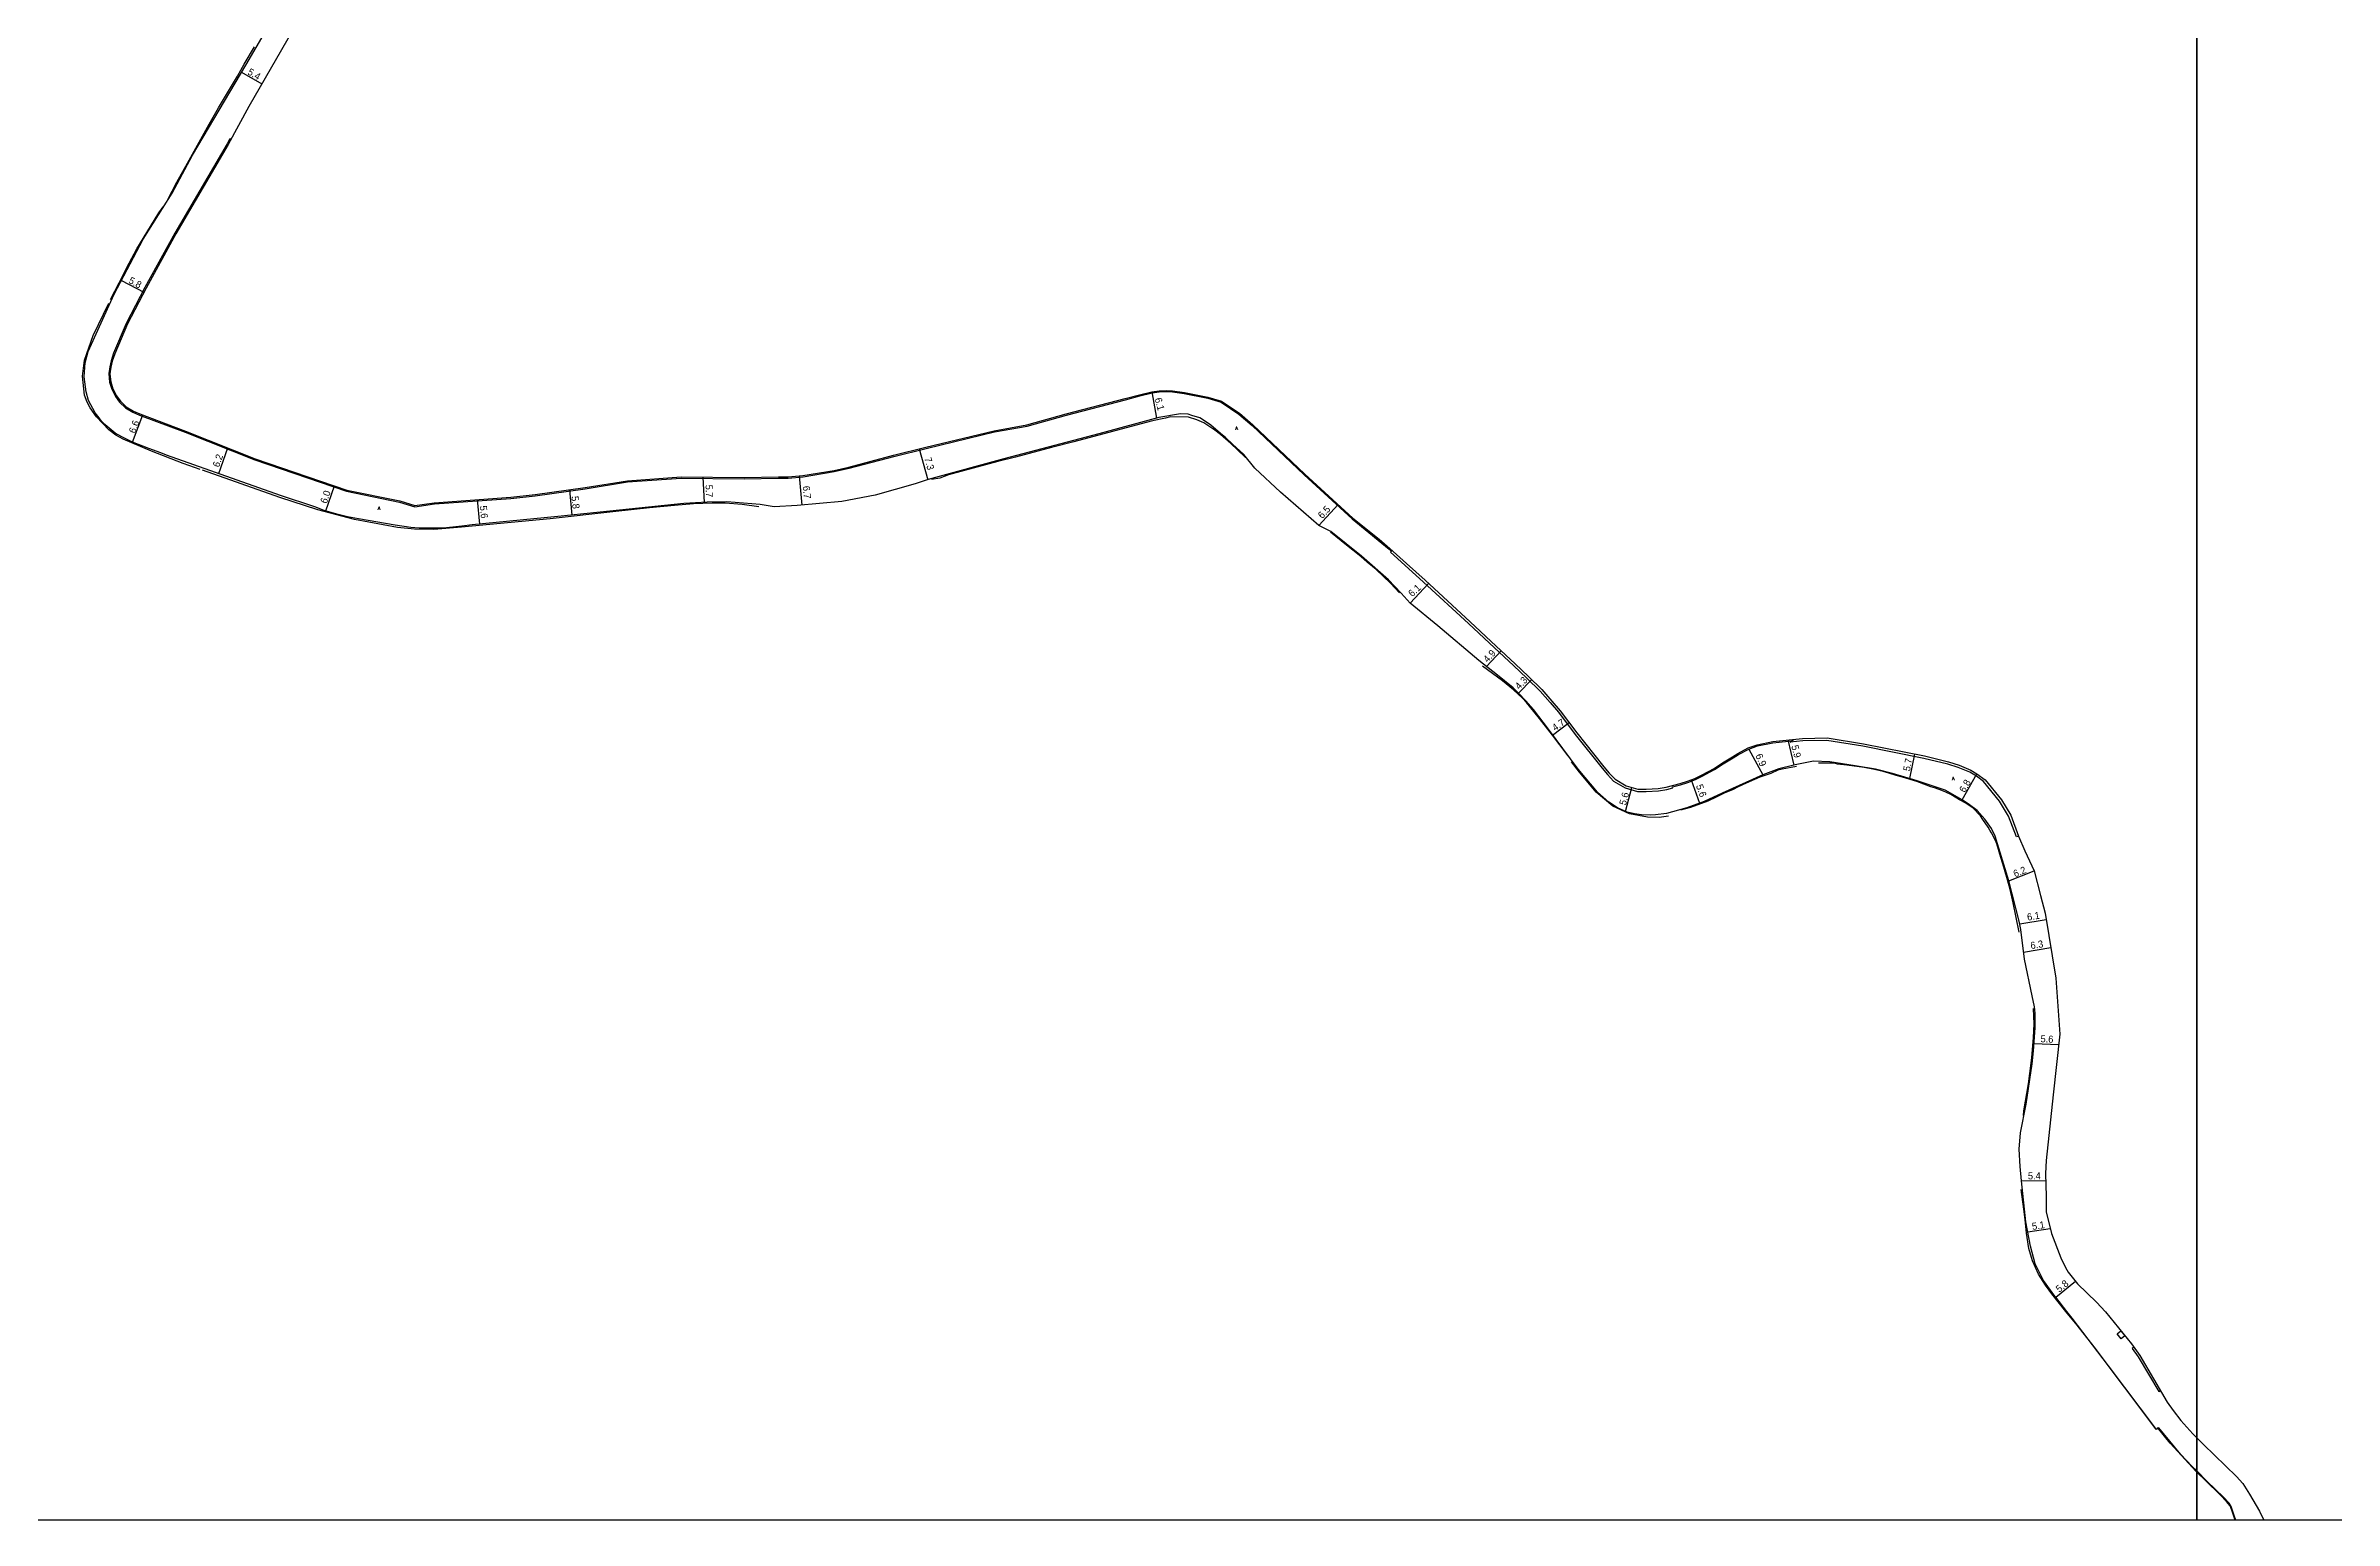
# Model space of a CAD drawing. Header units: metres. Extents: x -29600 to -28000, y -75000 to -73800.
# Drawn here: x -29288 to -28769, y -75000 to -74665 of the extents above; entities that cross this region are included whole.
import ezdxf

# ---------------------------------------------------------------- set-up
doc = ezdxf.new("R2010")
doc.units = ezdxf.units.M
doc.header["$LTSCALE"] = 2.5
for name, color, linetype in [('側溝・桝', 7, 'Continuous'), ('図郭', 7, 'Continuous'), ('幅員', 7, 'Continuous'), ('歩道・分離帯・安全施設', 7, 'Continuous'), ('舗装', 7, 'Continuous'), ('道路', 7, 'Continuous')]:
    doc.layers.add(name, color=color, linetype=linetype)
doc.styles.get("Standard").update_dxf_attribs({"font": ''})
doc.styles.add('YOKO_DECO', font='txt.shx', dxfattribs={"bigfont": 'extfont.shx'})
doc.styles.get('Standard').set_extended_font_data('@MS PGothic')

msp = doc.modelspace()

# ---------------------------------------------------------------- linework, layer by layer
at = {"layer": '側溝・桝'}
for points in [[(-29246.07, -74686.63), (-29246.31, -74686.5), (-29246.93, -74687.61), (-29258.78, -74707.9), (-29265.54, -74720.25), (-29269.79, -74728.39), (-29272.67, -74735.15), (-29273.24, -74736.86), (-29273.53, -74738.24), (-29273.76, -74739.77), (-29273.56, -74741.69), (-29273.07, -74743.33), (-29272.22, -74744.99), (-29271.3, -74746.22), (-29269.96, -74747.5), (-29268.3, -74748.55), (-29266.79, -74749.16), (-29256.44, -74753.08), (-29240.63, -74759.36), (-29219.79, -74766.46), (-29207.81, -74768.93), (-29204.34, -74769.98), (-29199.88, -74769.34), (-29182.53, -74768.1), (-29177.01, -74767.47), (-29165.65, -74765.91), (-29156.05, -74764.35), (-29143.86, -74763.49), (-29129.61, -74763.62), (-29121.77, -74763.5), (-29119.6, -74763.48), (-29116.23, -74763.2), (-29109.14, -74762), (-29105.78, -74761.24), (-29095.64, -74758.58), (-29088.3, -74756.75), (-29072.77, -74753), (-29065.38, -74751.67), (-29056.43, -74749.17), (-29043.03, -74745.71), (-29039.79, -74744.84), (-29037, -74744.16), (-29035.42, -74743.92), (-29033.71, -74743.86), (-29032.41, -74743.93), (-29029.74, -74744.31), (-29024.41, -74745.35), (-29021.36, -74746.28), (-29017.37, -74748.97), (-29014.32, -74751.56), (-29002.52, -74762.76), (-28991.65, -74772.76), (-28985.71, -74777.53), (-28983.25, -74779.64), (-28982.73, -74780.11), (-28982.9, -74780.29), (-28979.69, -74783.25), (-28975.4, -74787.07), (-28965.23, -74796.49), (-28959.29, -74802.01), (-28954.98, -74806.01), (-28951.99, -74808.87), (-28948.98, -74811.82), (-28946.69, -74814.41), (-28944.8, -74816.62), (-28941.04, -74821.64), (-28934.92, -74829.34), (-28933.68, -74830.76), (-28932.31, -74832.24), (-28929.66, -74833.81), (-28926.86, -74834.58), (-28924.89, -74834.6), (-28922.1, -74834.42), (-28920.24, -74834.12), (-28918.86, -74833.77), (-28918.92, -74833.53), (-28917.1, -74833.07), (-28915.42, -74832.56), (-28913.74, -74831.92), (-28912.21, -74831.13), (-28909.37, -74829.6), (-28907.43, -74828.33), (-28905.16, -74826.96), (-28903.96, -74826.23), (-28901.63, -74824.98), (-28899.68, -74824.26), (-28896.16, -74823.55), (-28891.84, -74823.09)], [(-28840.39, -74844.72), (-28840.9, -74844.93), (-28842.68, -74840.22), (-28844.74, -74836.78), (-28848.39, -74832.35), (-28849.97, -74831.12), (-28851.5, -74830.25), (-28854.09, -74829.14), (-28856.48, -74828.39), (-28861.88, -74827.08), (-28875.72, -74824.33), (-28883.88, -74823.01), (-28889.37, -74823.1), (-28892.2, -74823.4), (-28891.48, -74822.77)], [(-28814.23, -74960.74), (-28814.63, -74961.04), (-28813.27, -74962.89), (-28808.62, -74970.81), (-28808.2, -74970.56)]]:
    msp.add_lwpolyline(points, dxfattribs=at)
msp.add_lwpolyline([(-28817.11, -74958.85), (-28818.06, -74957.68), (-28817.23, -74957), (-28816.27, -74958.17)], close=True, dxfattribs=at)
at = {"layer": '図郭'}
for points in [[(-29600, -74400), (-28800, -74400), (-28800, -75000), (-29600, -75000)], [(-28800, -74400), (-28000, -74400), (-28000, -75000), (-28800, -75000)]]:
    msp.add_lwpolyline(points, close=True, dxfattribs=at)
at = {"layer": '幅員'}
for points in [[(-29243.64, -74671.35), (-29238.99, -74674.02)], [(-29270.89, -74718.61), (-29265.77, -74721.28)], [(-29037.06, -74743.89), (-29036.03, -74749.84)], [(-29268.34, -74755.32), (-29266.01, -74749.15)], [(-29248.81, -74762.44), (-29246.76, -74756.63)], [(-29089.87, -74756.86), (-29087.93, -74763.87)], [(-29138.96, -74763.25), (-29138.65, -74768.98)], [(-29117.07, -74762.99), (-29116.48, -74769.63)], [(-29224.5, -74770.94), (-29222.56, -74765.23)], [(-29190.17, -74768.37), (-29189.62, -74773.96)], [(-29169.25, -74766.12), (-29168.66, -74771.89)], [(-28999.2, -74774.23), (-28994.82, -74769.46)], [(-28978.47, -74791.87), (-28974.31, -74787.37)], [(-28961.15, -74806.25), (-28957.82, -74802.65)], [(-28953.87, -74812.27), (-28950.88, -74809.22)], [(-28946.19, -74821.83), (-28942.38, -74818.97)], [(-28901.63, -74824.98), (-28898.41, -74830.84)], [(-28892.78, -74822.91), (-28891.39, -74828.64)], [(-28865.07, -74831.69), (-28863.96, -74826.1)], [(-28853.22, -74836.51), (-28849.87, -74830.59)], [(-28929.62, -74839.11), (-28928.13, -74833.68)], [(-28914.7, -74831.99), (-28912.79, -74837.24)], [(-28842.62, -74854.9), (-28836.87, -74852.62)], [(-28840.14, -74864.63), (-28834.15, -74863.63)], [(-28839.29, -74871.06), (-28833.09, -74870.03)], [(-28836.91, -74891.77), (-28831.32, -74892.02)], [(-28839.71, -74922.99), (-28834.27, -74922.87)], [(-28838.33, -74934.55), (-28833.24, -74933.77)], [(-28831.99, -74949.35), (-28827.5, -74945.76)]]:
    msp.add_lwpolyline(points, dxfattribs=at)
at = {"layer": '歩道・分離帯・安全施設'}
for points in [[(-29260.37, -74700.22), (-29258.3, -74696.35), (-29255.88, -74691.98), (-29250.95, -74683.17), (-29248.85, -74679.42), (-29246.36, -74675.27), (-29244.55, -74672.24), (-29243.02, -74669.56), (-29240.69, -74665.61)], [(-29273.35, -74722.96), (-29271.41, -74719.19), (-29269.13, -74714.67), (-29267.36, -74711.41), (-29262.42, -74703.25), (-29261.38, -74701.89)], [(-29253.04, -74761.52), (-29256.87, -74760.16), (-29264.07, -74757.34), (-29270.46, -74754.67), (-29272.13, -74753.72), (-29273.78, -74752.51), (-29276.53, -74749.57), (-29277.97, -74747.56), (-29278.65, -74746.24), (-29279.26, -74744.68), (-29279.74, -74740.37), (-29279.26, -74736.69), (-29277.3, -74731.15), (-29273.77, -74723.77)], [(-29015.84, -74758.78), (-29015.94, -74758.64), (-29019.19, -74755.66), (-29021.47, -74753.58), (-29022.78, -74752.57), (-29025.26, -74750.92), (-29026.9, -74750.23), (-29028.78, -74749.64), (-29032.81, -74749.61), (-29033.95, -74749.84), (-29035.11, -74750.11), (-29037.21, -74750.55), (-29054.8, -74755.22), (-29059.87, -74756.52), (-29068, -74758.72), (-29072.04, -74759.7), (-29083.25, -74762.75), (-29085.17, -74763.47), (-29087.05, -74763.79)], [(-29126.26, -74770.02), (-29130.02, -74769.44), (-29133.91, -74769.16), (-29136.86, -74769.16), (-29141.06, -74769.29), (-29145.39, -74769.66), (-29151.07, -74770.23), (-29159.35, -74771.16), (-29173.63, -74772.73), (-29193.74, -74774.61), (-29200.01, -74775.11), (-29204.41, -74775.08), (-29208.27, -74774.72), (-29217.97, -74772.84), (-29226.33, -74770.68), (-29234.92, -74767.89), (-29252.48, -74761.69)], [(-28980.87, -74789.49), (-28982.89, -74787.36), (-28986.21, -74784.23), (-28988.21, -74782.53), (-28989.68, -74781.3), (-28992.89, -74778.69), (-28996.54, -74775.76)], [(-28942.59, -74826.53), (-28946.19, -74821.83), (-28949.12, -74818.04), (-28952.08, -74814.39), (-28952.94, -74813.46), (-28955.04, -74811.53), (-28957.48, -74809.52), (-28962.05, -74806.19)], [(-28919.87, -74840.19), (-28921.95, -74840.5), (-28924.64, -74840.46), (-28928.73, -74839.7), (-28932.44, -74837.96), (-28936.25, -74834.73), (-28940.03, -74830.19), (-28941.84, -74827.87)], [(-28890.83, -74828.9), (-28894.09, -74829.57), (-28895.02, -74829.77), (-28896.66, -74830.49), (-28899.1, -74831.38), (-28902.22, -74832.73), (-28904.03, -74833.58), (-28905.16, -74834.12), (-28907.23, -74835.01), (-28909.04, -74835.87), (-28910.94, -74836.8), (-28914.88, -74838.23), (-28917.12, -74838.84)], [(-28840.25, -74866.54), (-28841.64, -74859.91), (-28842.32, -74856.88), (-28842.9, -74854.69), (-28843.98, -74851.06), (-28844.46, -74849.55), (-28845.37, -74846.46), (-28845.64, -74845.76), (-28846.57, -74843.98), (-28846.9, -74843.35), (-28847.34, -74842.73), (-28848.5, -74840.98), (-28849.08, -74840.15), (-28850.75, -74838.41), (-28852.35, -74837.25), (-28853.78, -74836.49), (-28855.77, -74835.29), (-28856.89, -74834.72), (-28857.82, -74834.37), (-28859.27, -74833.82), (-28860.33, -74833.51), (-28863.48, -74832.3), (-28866.75, -74831.34), (-28868.21, -74830.96), (-28869.83, -74830.44), (-28871.17, -74830.05), (-28873.13, -74829.6), (-28875.48, -74829.17), (-28879.36, -74828.6), (-28881.46, -74828.41), (-28881.98, -74828.28), (-28882.83, -74828.21), (-28885.8, -74828.14)], [(-28839.29, -74908.13), (-28839.25, -74907.09), (-28838.13, -74900.93), (-28837.53, -74896.25), (-28837.4, -74894.98), (-28836.99, -74890.53), (-28836.88, -74887.37), (-28837.05, -74883.83)], [(-28809.26, -74979.29), (-28823.29, -74960.62), (-28827.09, -74955.76), (-28829.66, -74952.59), (-28832.84, -74948.6), (-28834.31, -74946.63), (-28835.91, -74944.13), (-28837.24, -74941.15), (-28838.1, -74938.35), (-28838.61, -74934.86), (-28838.91, -74931.83), (-28839.22, -74929.4), (-28839.84, -74924.94)], [(-28800, -74989.06), (-28800.22, -74988.86), (-28806, -74982.48), (-28808.88, -74978.98)], [(-28791.25, -75000), (-28792.02, -74997.74), (-28792.42, -74996.72), (-28793.26, -74995.71), (-28794.65, -74994.21), (-28797.97, -74990.96), (-28800, -74989.06)]]:
    msp.add_lwpolyline(points, dxfattribs=at)
at = {"layer": '道路'}
for points in [[(-29227.13, -74653.38), (-29241.94, -74679.16), (-29246.68, -74687.75), (-29258.53, -74708.04), (-29265.3, -74720.38), (-29269.54, -74728.5), (-29272.4, -74735.24), (-29272.97, -74736.93), (-29273.26, -74738.28), (-29273.48, -74739.78), (-29273.28, -74741.64), (-29272.81, -74743.23), (-29271.99, -74744.84), (-29271.09, -74746.04), (-29269.79, -74747.27), (-29268.17, -74748.3), (-29266.68, -74748.9), (-29256.33, -74752.82), (-29240.54, -74759.1), (-29219.72, -74766.19), (-29207.75, -74768.66), (-29204.32, -74769.69), (-29199.91, -74769.06), (-29182.56, -74767.82), (-29177.04, -74767.2), (-29165.69, -74765.63), (-29156.09, -74764.07), (-29143.86, -74763.21), (-29129.61, -74763.34), (-29121.78, -74763.22), (-29119.61, -74763.2), (-29116.27, -74762.92), (-29109.19, -74761.73), (-29105.84, -74760.97), (-29095.71, -74758.31), (-29088.36, -74756.48), (-29072.83, -74752.73), (-29065.45, -74751.4), (-29056.5, -74748.9), (-29043.1, -74745.44), (-29039.86, -74744.57), (-29037.06, -74743.89), (-29035.45, -74743.65), (-29033.71, -74743.58), (-29032.38, -74743.65), (-29029.69, -74744.04), (-29024.35, -74745.08), (-29021.24, -74746.02), (-29017.2, -74748.74), (-29014.14, -74751.36), (-29002.33, -74762.56), (-28991.46, -74772.55), (-28985.53, -74777.32), (-28983.07, -74779.43), (-28979.33, -74782.86), (-28975.05, -74786.68), (-28964.87, -74796.1), (-28958.94, -74801.62), (-28954.62, -74805.62), (-28951.62, -74808.49), (-28948.6, -74811.46), (-28946.29, -74814.07), (-28944.39, -74816.29), (-28940.62, -74821.32), (-28934.51, -74829.01), (-28933.29, -74830.41), (-28931.97, -74831.82), (-28929.46, -74833.32), (-28926.79, -74834.05), (-28924.9, -74834.07), (-28922.16, -74833.9), (-28920.35, -74833.6), (-28917.18, -74832.8), (-28915.51, -74832.29), (-28913.85, -74831.67), (-28912.34, -74830.89), (-28909.52, -74829.37), (-28907.58, -74828.09), (-28905.3, -74826.72), (-28904.1, -74825.99), (-28901.74, -74824.72), (-28899.76, -74823.99), (-28896.2, -74823.27), (-28889.41, -74822.55), (-28883.84, -74822.45), (-28875.62, -74823.78), (-28861.76, -74826.54), (-28856.34, -74827.86), (-28853.9, -74828.61), (-28851.26, -74829.75), (-28849.87, -74830.59), (-28848, -74831.94), (-28844.28, -74836.46), (-28842.18, -74839.98), (-28840.39, -74844.72), (-28838.96, -74848.04), (-28836.87, -74852.62), (-28835.41, -74858.19), (-28834.39, -74862.2), (-28831.93, -74876.96), (-28831.06, -74889.66), (-28832.57, -74903.42), (-28834.12, -74918.32), (-28834.3, -74921.32), (-28834.18, -74926.52), (-28834.16, -74929.99), (-28832.96, -74934.94), (-28830.8, -74940.47), (-28829.8, -74942.62), (-28829.15, -74943.69), (-28827.01, -74946.37), (-28822.72, -74950.5), (-28820.71, -74952.71), (-28814.79, -74959.99), (-28812.86, -74962.62), (-28806.66, -74973.17), (-28805.37, -74975.08), (-28803.6, -74977.35), (-28800.89, -74980.4), (-28800, -74981.28)], [(-28800, -74988.82), (-28801.11, -74987.71), (-28803.57, -74985.07), (-28808.59, -74979.04), (-28809.11, -74979.44), (-28820, -74964.94), (-28828.25, -74954.15), (-28829.49, -74952.66), (-28831.99, -74949.35), (-28832.17, -74949.11), (-28834.74, -74945.56), (-28836.68, -74941.78), (-28837.74, -74937.83), (-28838.74, -74932.29), (-28839.71, -74922.99), (-28840.05, -74919.71), (-28840.24, -74915.79), (-28839.95, -74912.06), (-28838.71, -74905.56), (-28837.32, -74896.44), (-28837.03, -74893.45), (-28836.65, -74888.21), (-28836.66, -74884.94), (-28836.76, -74883.45), (-28837.31, -74880.96), (-28839.1, -74872.67), (-28839.9, -74865.92), (-28840.25, -74864), (-28842.62, -74854.9), (-28844.86, -74847.48), (-28845.7, -74844.75), (-28846.57, -74843.02), (-28848.04, -74840.91), (-28849.8, -74838.94), (-28851.83, -74837.38), (-28853.22, -74836.51), (-28855.82, -74834.97), (-28857.08, -74834.29), (-28863.45, -74832.17), (-28869.03, -74830.5), (-28872.85, -74829.53), (-28877.46, -74828.75), (-28883.25, -74827.89), (-28886.98, -74827.75), (-28891.08, -74828.57), (-28894.84, -74829.47), (-28898.41, -74830.84), (-28907.68, -74835), (-28911.74, -74836.85), (-28915.69, -74838.29), (-28920.28, -74839.63), (-28922.83, -74839.93), (-28923.99, -74839.97), (-28925.96, -74839.91), (-28927.58, -74839.69), (-28929.21, -74839.3), (-28931.44, -74838.29), (-28933.41, -74837.01), (-28935.98, -74834.76), (-28940.32, -74829.55), (-28947.1, -74820.48), (-28950.49, -74816.03), (-28952.18, -74814), (-28953.87, -74812.27), (-28955.09, -74811.1), (-28958.67, -74808.2), (-28962.87, -74804.9), (-28972.21, -74797.04), (-28978.47, -74791.87), (-28980.51, -74789.61), (-28983.37, -74786.54), (-28989.47, -74781.16), (-28996.47, -74775.61), (-28999.2, -74774.23), (-29007.89, -74766.65), (-29013.71, -74761.23), (-29016.21, -74758.13), (-29018.77, -74755.76), (-29020.38, -74754.24), (-29021.52, -74753.35), (-29023.67, -74751.47), (-29024.87, -74750.63), (-29026.19, -74749.82), (-29028, -74749.27), (-29028.84, -74749), (-29030.56, -74748.9), (-29035.47, -74749.75), (-29049.09, -74753.43), (-29070.65, -74759.08), (-29087.81, -74763.83), (-29090.76, -74764.81), (-29099.88, -74767.37), (-29107.39, -74768.82), (-29117.56, -74769.72), (-29122.77, -74769.98), (-29125.95, -74769.44), (-29133.55, -74768.9), (-29137.94, -74768.94), (-29143.25, -74769.23), (-29155.68, -74770.54), (-29160.03, -74771.01), (-29171.87, -74772.22), (-29191.28, -74774.12), (-29193.64, -74774.41), (-29197.78, -74774.83), (-29203.35, -74774.85), (-29205.18, -74774.68), (-29208.78, -74774.18), (-29217.08, -74772.74), (-29219.57, -74772.26), (-29221.74, -74771.74), (-29224.9, -74770.82), (-29226.99, -74770.03), (-29234.76, -74767.4), (-29254.44, -74760.44), (-29260.65, -74758.25), (-29261.98, -74757.72), (-29264.68, -74756.76), (-29268.34, -74755.32), (-29270.81, -74754.09), (-29272.27, -74753.29), (-29274.14, -74751.76), (-29274.67, -74751.32), (-29275.38, -74750.54), (-29275.97, -74749.78), (-29276.84, -74748.68), (-29278.34, -74745.85), (-29278.92, -74743.92), (-29279.33, -74740.49), (-29279.1, -74737.33), (-29278.45, -74734.78), (-29272.57, -74721.75), (-29265.93, -74709.28), (-29259.4, -74698.81), (-29254.76, -74690.21), (-29242.68, -74669.73), (-29235.59, -74657.75)], [(-28800, -74981.28), (-28798.44, -74982.83), (-28790.95, -74990.07), (-28789.53, -74991.68), (-28788, -74994.1), (-28785.72, -74997.91), (-28784.79, -75000)], [(-28791.1, -75000), (-28791.47, -74998.9), (-28792.19, -74996.91), (-28792.66, -74996.11), (-28793.91, -74994.8), (-28797.71, -74991.12), (-28800, -74988.82)]]:
    msp.add_lwpolyline(points, dxfattribs=at)

# ---------------------------------------------------------------- texts
at = {"layer": '幅員'}
for s, rotation, p in [('5.4', 330, (-29242.42, -74671.75)), ('5.8', 332, (-29269.42, -74719.12)), ('6.1', 285, (-29036.45, -74745.46)), ('6.6', 69, (-29267.8, -74753.46)), ('6.2', 71, (-29248.73, -74761.14)), ('7.3', 285, (-29088.71, -74758.97)), ('6.0', 71, (-29224.31, -74769.38)), ('5.8', 276, (-29168.79, -74767.63)), ('5.7', 273, (-29138.37, -74765)), ('6.7', 275, (-29116.27, -74765.31)), ('5.6', 276, (-29189.58, -74769.8)), ('6.5', 47, (-28998.41, -74772.8)), ('6.1', 43, (-28978, -74790.54)), ('4.9', 47, (-28960.89, -74805.46)), ('4.3', 46, (-28953.71, -74811.58)), ('4.7', 35, (-28945.57, -74820.98)), ('6.9', 294, (-28900.17, -74826.45)), ('5.9', 284, (-28891.98, -74824.28)), ('5.7', 79, (-28865.07, -74830.1)), ('5.6', 75, (-28929.52, -74837.84)), ('5.6', 290, (-28913.64, -74833.31)), ('6.8', 60, (-28852.61, -74835)), ('6.2', 22, (-28841.22, -74854.11)), ('6.1', 9, (-28838.36, -74863.92)), ('6.3', 9, (-28837.59, -74870.39)), ('5.6', 357, (-28835.46, -74891.5)), ('5.4', 1, (-28838.28, -74922.65)), ('5.1', 9, (-28837.24, -74934.13)), ('5.8', 39, (-28831.17, -74948.39))]:
    msp.add_text(s, height=1.6, rotation=rotation, dxfattribs=at).set_placement(p)
at = {"layer": '舗装', "style": 'YOKO_DECO'}
for p in [(-29018.13, -74752.54, 947.74), (-29212.7, -74770.71, 951.42), (-28855.51, -74832, 946.7)]:
    msp.add_text('A', height=0.75, dxfattribs=at).set_placement(p)

doc.saveas('drawing.dxf')
